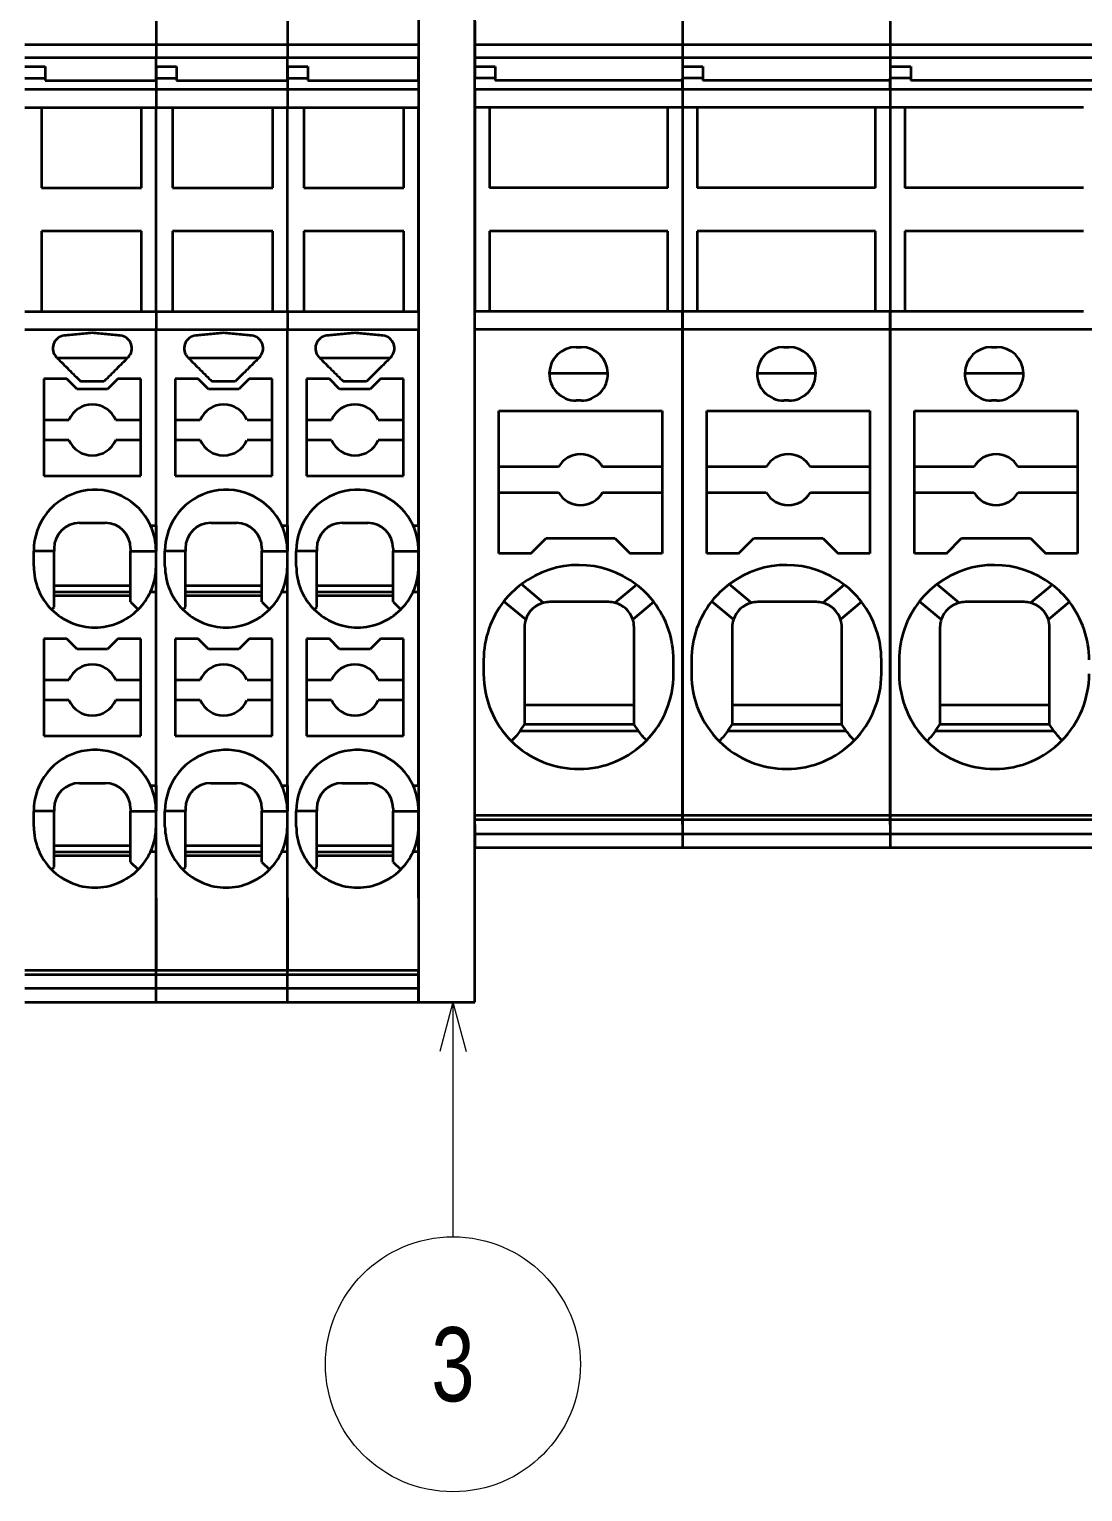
# Model space of a CAD drawing. Header units: millimetres. Extents: x 7 to 587, y 2 to 418.
# Drawn here: x 361.3 to 402.6, y 185 to 242.4 of the extents above; entities that cross this region are included whole.
import ezdxf
from ezdxf.enums import TextEntityAlignment as Align

# ---------------------------------------------------------------- set-up
doc = ezdxf.new("R2010")
doc.units = ezdxf.units.MM
doc.layers.add('GR1_01', color=7, linetype='Continuous')
doc.layers.add('GR1_15', color=7, linetype='Continuous')
doc.styles.add('HG丸ｺﾞｼｯｸM-PRO', font='')
doc.styles.get('HG丸ｺﾞｼｯｸM-PRO').set_extended_font_data('HG丸ｺﾞｼｯｸM-PRO')

# ---------------------------------------------------------------- blocks, each defined once
blk = doc.blocks.new('BLKF112')
at = {"layer": 'GR1_01', "color": 3, "linetype": 'Continuous', "lineweight": 35}
for p, q in [((376.55, 264.6), (376.55, 204.2)), ((378.75, 204.2), (378.75, 264.6)), ((376.55, 204.2), (378.75, 204.2))]:
    blk.add_line(p, q, dxfattribs=at)
blk = doc.blocks.new('BLKF133')
at = {"layer": 'GR1_01', "color": 3, "linetype": 'Continuous', "lineweight": 35}
for p, q in [((395.05, 242.684), (395.05, 242.075)), ((395.05, 242.075), (395.05, 241.772)), ((395.05, 241.772), (395.05, 241.26)), ((395.05, 241.772), (403.2, 241.772)), ((395.05, 241.26), (395.05, 240.907)), ((395.05, 241.26), (403.2, 241.26)), ((395.05, 240.907), (395.85, 240.907)), ((395.05, 240.907), (395.05, 240.451)), ((395.85, 240.451), (395.05, 240.451)), ((395.05, 240.018), (395.05, 240.451)), ((395.85, 240.907), (395.85, 240.451)), ((395.85, 240.451), (395.85, 240.35)), ((395.05, 240.018), (403.2, 240.018)), ((395.05, 240.018), (395.05, 239.3)), ((403.2, 240.35), (395.85, 240.35)), ((395.625, 239.3), (395.05, 239.3)), ((395.05, 239.3), (395.05, 231.3)), ((402.625, 239.3), (395.625, 239.3)), ((395.625, 239.3), (395.625, 236.15)), ((402.625, 236.15), (395.625, 236.15)), ((402.625, 234.45), (395.625, 234.45)), ((395.625, 234.45), (395.625, 231.3)), ((395.625, 231.3), (395.05, 231.3)), ((395.05, 230.582), (395.05, 231.3)), ((402.625, 231.3), (395.625, 231.3)), ((403.2, 230.582), (395.05, 230.582)), ((395.05, 225.952), (395.05, 230.582)), ((399.025, 229.9), (399.225, 229.9)), ((397.975, 228.881), (400.275, 228.881)), ((399.225, 227.8), (399.025, 227.8)), ((396, 227.4), (402.4, 227.4)), ((396, 225.2), (396, 227.4)), ((402.4, 227.4), (402.4, 225.2)), ((395.05, 225.928), (395.05, 225.952)), ((395.05, 224.4), (395.05, 225.928)), ((398.334, 225.2), (396, 225.2)), ((396, 224.2), (396, 225.2)), ((402.4, 225.2), (400.066, 225.2)), ((402.4, 225.2), (402.4, 224.2)), ((395.05, 224.1), (395.05, 224.4)), ((395.05, 222.8), (395.05, 224.1)), ((396, 224.2), (398.334, 224.2)), ((396, 221.8), (396, 224.2)), ((400.066, 224.2), (402.4, 224.2)), ((402.4, 224.2), (402.4, 221.8)), ((395.05, 211.532), (395.05, 222.8)), ((397.25, 221.8), (397.85, 222.4)), ((397.85, 222.4), (400.55, 222.4)), ((400.55, 222.4), (401.15, 221.8)), ((397.25, 221.8), (396, 221.8)), ((402.4, 221.8), (401.15, 221.8)), ((397.751, 219.868), (396.881, 220.598)), ((401.395, 220.578), (400.549, 219.868)), ((397.049, 219.21), (396.196, 219.926)), ((400.3, 219.9), (398, 219.9)), ((402.074, 219.901), (401.251, 219.21)), ((397, 218.9), (397, 215.85)), ((401.3, 215.85), (401.3, 218.9)), ((395.4, 217.625), (395.4, 217.076)), ((397, 215.85), (397, 215.1)), ((401.3, 215.85), (397, 215.85)), ((401.3, 215.1), (401.3, 215.85)), ((396.828, 214.85), (397, 215.1)), ((396.828, 214.85), (401.472, 214.85)), ((401.3, 215.1), (397, 215.1)), ((401.472, 214.85), (401.3, 215.1)), ((395.05, 211.532), (403.2, 211.532)), ((395.05, 211.363), (395.05, 211.532)), ((395.05, 211.363), (403.2, 211.363)), ((395.05, 211.175), (395.05, 211.363)), ((395.05, 211.175), (395.05, 210.801)), ((395.05, 210.801), (395.05, 210.275)), ((395.05, 210.801), (403.2, 210.801)), ((395.05, 210.275), (403.2, 210.275))]:
    blk.add_line(p, q, dxfattribs=at)
for centre, radius, start, end in [((399.025, 228.85), 1.05, 90, 178.28397), ((399.225, 228.85), 1.05, 1.71603, 90), ((399.025, 228.85), 1.05, 178.28397, 270), ((399.225, 228.85), 1.05, 270, 1.71603), ((399.2, 224.7), 1, 30, 150), ((399.2, 224.7), 1, 210, 330), ((399.125, 217.625), 3.725, 52.4492, 127.04405), ((399.125, 217.625), 3.725, 127.04405, 141.84146), ((399.125, 217.625), 3.725, 37.66386, 52.4492), ((399.125, 217.625), 3.725, 141.84146, 180), ((398, 218.9), 1, 104.43814, 161.9174), ((398, 218.9), 1, 90, 104.43814), ((400.3, 218.9), 1, 75.56186, 90), ((400.3, 218.9), 1, 18.0826, 75.56186), ((399.125, 217.625), 3.725, 0, 37.66386), ((398, 218.9), 1, 161.9174, 180), ((400.3, 218.9), 1, 0, 18.0826), ((399.125, 217.076), 3.725, 180, 224.99679), ((399.125, 217.076), 3.725, 315.55504, 0), ((399.125, 217.076), 3.725, 224.99679, 315.55504)]:
    blk.add_arc(centre, radius, start, end, dxfattribs=at)
for points, knots in [([(396.828, 214.85), (396.777, 214.779), (396.673, 214.636), (396.552, 214.507), (396.491, 214.442)], [0, 0, 0, 0, 0.2629101, 0.529613, 0.529613, 0.529613, 0.529613]), ([(401.784, 214.468), (401.728, 214.529), (401.616, 214.65), (401.52, 214.784), (401.472, 214.85)], [0, 0, 0, 0, 0.2487034, 0.4941094, 0.4941094, 0.4941094, 0.4941094])]:
    blk.add_open_spline(points, degree=3, knots=knots, dxfattribs=at)
blk = doc.blocks.new('BLKF139')
at = {"layer": 'GR1_01', "color": 3, "linetype": 'Continuous', "lineweight": 35}
for p, q in [((386.9, 242.684), (386.9, 242.075)), ((395.05, 242.684), (395.05, 241.772)), ((386.9, 242.075), (386.9, 241.772)), ((386.9, 241.772), (386.9, 241.26)), ((386.9, 241.772), (395.05, 241.772)), ((395.05, 241.772), (395.05, 241.26)), ((386.9, 241.26), (386.9, 240.907)), ((386.9, 241.26), (395.05, 241.26)), ((395.05, 241.26), (395.05, 240.35)), ((386.9, 240.907), (387.7, 240.907)), ((386.9, 240.907), (386.9, 240.451)), ((387.7, 240.451), (386.9, 240.451)), ((386.9, 240.018), (386.9, 240.451)), ((387.7, 240.907), (387.7, 240.451)), ((387.7, 240.451), (387.7, 240.35)), ((386.9, 240.018), (395.05, 240.018)), ((386.9, 240.018), (386.9, 239.3)), ((395.05, 240.35), (387.7, 240.35)), ((395.05, 240.35), (395.05, 240.018)), ((395.05, 240.018), (395.05, 239.3)), ((387.475, 239.3), (386.9, 239.3)), ((386.9, 239.3), (386.9, 231.3)), ((394.475, 239.3), (387.475, 239.3)), ((387.475, 239.3), (387.475, 236.15)), ((394.475, 236.15), (394.475, 239.3)), ((395.05, 239.3), (394.475, 239.3)), ((395.05, 239.3), (395.05, 231.3)), ((394.475, 236.15), (387.475, 236.15)), ((394.475, 234.45), (387.475, 234.45)), ((387.475, 234.45), (387.475, 231.3)), ((394.475, 231.3), (394.475, 234.45)), ((387.475, 231.3), (386.9, 231.3)), ((386.9, 230.582), (386.9, 231.3)), ((394.475, 231.3), (387.475, 231.3)), ((395.05, 231.3), (394.475, 231.3)), ((395.05, 231.3), (395.05, 230.582)), ((395.05, 230.582), (386.9, 230.582)), ((386.9, 225.952), (386.9, 230.582)), ((395.05, 230.582), (395.05, 225.952)), ((390.875, 229.9), (391.075, 229.9)), ((389.825, 228.881), (392.125, 228.881)), ((391.075, 227.8), (390.875, 227.8)), ((387.85, 227.4), (394.25, 227.4)), ((387.85, 225.2), (387.85, 227.4)), ((394.25, 227.4), (394.25, 225.2)), ((386.9, 225.928), (386.9, 225.952)), ((386.9, 224.4), (386.9, 225.928)), ((395.05, 225.928), (395.05, 225.952)), ((395.05, 225.928), (395.05, 212.075)), ((390.184, 225.2), (387.85, 225.2)), ((387.85, 224.2), (387.85, 225.2)), ((394.25, 225.2), (391.916, 225.2)), ((394.25, 225.2), (394.25, 224.2)), ((386.9, 224.1), (386.9, 224.4)), ((386.9, 222.8), (386.9, 224.1)), ((387.85, 224.2), (390.184, 224.2)), ((387.85, 221.8), (387.85, 224.2)), ((391.916, 224.2), (394.25, 224.2)), ((394.25, 224.2), (394.25, 221.8)), ((386.9, 211.532), (386.9, 222.8)), ((389.1, 221.8), (389.7, 222.4)), ((389.7, 222.4), (392.4, 222.4)), ((392.4, 222.4), (393, 221.8)), ((389.1, 221.8), (387.85, 221.8)), ((394.25, 221.8), (393, 221.8)), ((389.601, 219.868), (388.731, 220.598)), ((393.245, 220.578), (392.399, 219.868)), ((388.899, 219.21), (388.046, 219.926)), ((392.15, 219.9), (389.85, 219.9)), ((393.924, 219.901), (393.101, 219.21)), ((388.85, 218.9), (388.85, 215.85)), ((393.15, 215.85), (393.15, 218.9)), ((387.25, 217.625), (387.25, 217.076)), ((394.7, 217.076), (394.7, 217.625)), ((388.85, 215.85), (388.85, 215.1)), ((393.15, 215.85), (388.85, 215.85)), ((393.15, 215.1), (393.15, 215.85)), ((388.678, 214.85), (388.85, 215.1)), ((388.678, 214.85), (393.322, 214.85)), ((393.15, 215.1), (388.85, 215.1)), ((393.322, 214.85), (393.15, 215.1)), ((395.05, 212.075), (395.05, 211.532)), ((386.9, 211.532), (395.05, 211.532)), ((386.9, 211.363), (386.9, 211.532)), ((386.9, 211.363), (395.05, 211.363)), ((386.9, 211.175), (386.9, 211.363)), ((386.9, 211.175), (386.9, 210.801)), ((395.05, 211.532), (395.05, 211.363)), ((395.05, 211.363), (395.05, 210.801)), ((386.9, 210.801), (386.9, 210.275)), ((386.9, 210.801), (395.05, 210.801)), ((395.05, 210.801), (395.05, 210.275)), ((386.9, 210.275), (395.05, 210.275))]:
    blk.add_line(p, q, dxfattribs=at)
for centre, radius, start, end in [((390.875, 228.85), 1.05, 90, 178.28397), ((391.075, 228.85), 1.05, 1.71603, 90), ((390.875, 228.85), 1.05, 178.28397, 270), ((391.075, 228.85), 1.05, 270, 1.71603), ((391.05, 224.7), 1, 30, 150), ((391.05, 224.7), 1, 210, 330), ((390.975, 217.625), 3.725, 52.4492, 127.04405), ((390.975, 217.625), 3.725, 127.04405, 141.84146), ((390.975, 217.625), 3.725, 37.66386, 52.4492), ((390.975, 217.625), 3.725, 141.84146, 180), ((389.85, 218.9), 1, 104.43814, 161.9174), ((389.85, 218.9), 1, 90, 104.43814), ((392.15, 218.9), 1, 75.56186, 90), ((392.15, 218.9), 1, 18.0826, 75.56186), ((390.975, 217.625), 3.725, 0, 37.66386), ((389.85, 218.9), 1, 161.9174, 180), ((392.15, 218.9), 1, 0, 18.0826), ((390.975, 217.076), 3.725, 180, 224.99679), ((390.975, 217.076), 3.725, 315.55504, 0), ((390.975, 217.076), 3.725, 224.99679, 315.55504)]:
    blk.add_arc(centre, radius, start, end, dxfattribs=at)
for points, knots in [([(388.678, 214.85), (388.627, 214.779), (388.523, 214.636), (388.402, 214.507), (388.341, 214.442)], [0, 0, 0, 0, 0.2629101, 0.529613, 0.529613, 0.529613, 0.529613]), ([(393.634, 214.468), (393.578, 214.529), (393.466, 214.65), (393.37, 214.784), (393.322, 214.85)], [0, 0, 0, 0, 0.2487034, 0.4941094, 0.4941094, 0.4941094, 0.4941094])]:
    blk.add_open_spline(points, degree=3, knots=knots, dxfattribs=at)
blk = doc.blocks.new('BLKF140')
at = {"layer": 'GR1_01', "color": 3, "linetype": 'Continuous', "lineweight": 35}
for p, q in [((378.75, 242.684), (378.75, 242.075)), ((386.9, 242.684), (386.9, 241.772)), ((378.75, 242.075), (378.75, 241.772)), ((378.75, 241.772), (378.75, 241.26)), ((378.75, 241.772), (386.9, 241.772)), ((386.9, 241.772), (386.9, 241.26)), ((378.75, 241.26), (378.75, 240.907)), ((378.75, 241.26), (386.9, 241.26)), ((386.9, 241.26), (386.9, 240.35)), ((378.75, 240.907), (379.55, 240.907)), ((378.75, 240.907), (378.75, 240.451)), ((379.55, 240.451), (378.75, 240.451)), ((378.75, 240.018), (378.75, 240.451)), ((379.55, 240.907), (379.55, 240.451)), ((379.55, 240.451), (379.55, 240.35)), ((378.75, 240.018), (386.9, 240.018)), ((378.75, 240.018), (378.75, 239.3)), ((386.9, 240.35), (379.55, 240.35)), ((386.9, 240.35), (386.9, 240.018)), ((386.9, 240.018), (386.9, 239.3)), ((379.325, 239.3), (378.75, 239.3)), ((378.75, 239.3), (378.75, 231.3)), ((386.325, 239.3), (379.325, 239.3)), ((379.325, 239.3), (379.325, 236.15)), ((386.325, 236.15), (386.325, 239.3)), ((386.9, 239.3), (386.325, 239.3)), ((386.9, 239.3), (386.9, 231.3)), ((386.325, 236.15), (379.325, 236.15)), ((386.325, 234.45), (379.325, 234.45)), ((379.325, 234.45), (379.325, 231.3)), ((386.325, 231.3), (386.325, 234.45)), ((379.325, 231.3), (378.75, 231.3)), ((378.75, 230.582), (378.75, 231.3)), ((386.325, 231.3), (379.325, 231.3)), ((386.9, 231.3), (386.325, 231.3)), ((386.9, 231.3), (386.9, 230.582)), ((386.9, 230.582), (378.75, 230.582)), ((378.75, 225.952), (378.75, 230.582)), ((386.9, 230.582), (386.9, 225.952)), ((382.725, 229.9), (382.925, 229.9)), ((381.675, 228.881), (383.975, 228.881)), ((382.925, 227.8), (382.725, 227.8)), ((379.7, 227.4), (386.1, 227.4)), ((379.7, 225.2), (379.7, 227.4)), ((386.1, 227.4), (386.1, 225.2)), ((378.75, 225.928), (378.75, 225.952)), ((378.75, 224.4), (378.75, 225.928)), ((386.9, 225.928), (386.9, 225.952)), ((386.9, 225.928), (386.9, 212.075)), ((382.034, 225.2), (379.7, 225.2)), ((379.7, 224.2), (379.7, 225.2)), ((386.1, 225.2), (383.766, 225.2)), ((386.1, 225.2), (386.1, 224.2)), ((378.75, 224.1), (378.75, 224.4)), ((378.75, 222.8), (378.75, 224.1)), ((379.7, 224.2), (382.034, 224.2)), ((379.7, 221.8), (379.7, 224.2)), ((383.766, 224.2), (386.1, 224.2)), ((386.1, 224.2), (386.1, 221.8)), ((378.75, 211.532), (378.75, 222.8)), ((380.95, 221.8), (381.55, 222.4)), ((381.55, 222.4), (384.25, 222.4)), ((384.25, 222.4), (384.85, 221.8)), ((380.95, 221.8), (379.7, 221.8)), ((386.1, 221.8), (384.85, 221.8)), ((381.451, 219.868), (380.581, 220.598)), ((385.095, 220.578), (384.249, 219.868)), ((380.749, 219.21), (379.896, 219.926)), ((384, 219.9), (381.7, 219.9)), ((385.774, 219.901), (384.951, 219.21)), ((380.7, 218.9), (380.7, 215.85)), ((385, 215.85), (385, 218.9)), ((379.1, 217.625), (379.1, 217.076)), ((386.55, 217.076), (386.55, 217.625)), ((380.7, 215.85), (380.7, 215.1)), ((385, 215.85), (380.7, 215.85)), ((385, 215.1), (385, 215.85)), ((380.528, 214.85), (380.7, 215.1)), ((380.528, 214.85), (385.172, 214.85)), ((385, 215.1), (380.7, 215.1)), ((385.172, 214.85), (385, 215.1)), ((386.9, 212.075), (386.9, 211.532)), ((378.75, 211.532), (386.9, 211.532)), ((378.75, 211.363), (378.75, 211.532)), ((378.75, 211.363), (386.9, 211.363)), ((378.75, 211.175), (378.75, 211.363)), ((378.75, 211.175), (378.75, 210.801)), ((386.9, 211.532), (386.9, 211.363)), ((386.9, 211.363), (386.9, 210.801)), ((378.75, 210.801), (378.75, 210.275)), ((378.75, 210.801), (386.9, 210.801)), ((386.9, 210.801), (386.9, 210.275)), ((378.75, 210.275), (386.9, 210.275))]:
    blk.add_line(p, q, dxfattribs=at)
for centre, radius, start, end in [((382.725, 228.85), 1.05, 90, 178.28397), ((382.925, 228.85), 1.05, 1.71603, 90), ((382.725, 228.85), 1.05, 178.28397, 270), ((382.925, 228.85), 1.05, 270, 1.71603), ((382.9, 224.7), 1, 30, 150), ((382.9, 224.7), 1, 210, 330), ((382.825, 217.625), 3.725, 52.4492, 127.04405), ((382.825, 217.625), 3.725, 127.04405, 141.84146), ((382.825, 217.625), 3.725, 37.66386, 52.4492), ((382.825, 217.625), 3.725, 141.84146, 180), ((381.7, 218.9), 1, 104.43814, 161.9174), ((381.7, 218.9), 1, 90, 104.43814), ((384, 218.9), 1, 75.56186, 90), ((384, 218.9), 1, 18.0826, 75.56186), ((382.825, 217.625), 3.725, 0, 37.66386), ((381.7, 218.9), 1, 161.9174, 180), ((384, 218.9), 1, 0, 18.0826), ((382.825, 217.076), 3.725, 180, 224.99679), ((382.825, 217.076), 3.725, 315.55504, 0), ((382.825, 217.076), 3.725, 224.99679, 315.55504)]:
    blk.add_arc(centre, radius, start, end, dxfattribs=at)
for points, knots in [([(380.528, 214.85), (380.477, 214.779), (380.373, 214.636), (380.252, 214.507), (380.191, 214.442)], [0, 0, 0, 0, 0.2629101, 0.529613, 0.529613, 0.529613, 0.529613]), ([(385.484, 214.468), (385.428, 214.529), (385.316, 214.65), (385.22, 214.784), (385.172, 214.85)], [0, 0, 0, 0, 0.2487034, 0.4941094, 0.4941094, 0.4941094, 0.4941094])]:
    blk.add_open_spline(points, degree=3, knots=knots, dxfattribs=at)
blk = doc.blocks.new('BLKF142')
at = {"layer": 'GR1_01', "color": 3, "linetype": 'Continuous', "lineweight": 35}
for p, q in [((371.4, 242.684), (371.4, 242.075)), ((376.55, 242.684), (376.55, 241.772)), ((371.4, 242.075), (371.4, 241.772)), ((371.4, 241.772), (371.4, 241.26)), ((371.4, 241.772), (376.55, 241.772)), ((376.55, 241.772), (376.55, 241.26)), ((371.4, 240.907), (371.4, 241.26)), ((371.4, 241.26), (376.55, 241.26)), ((376.55, 240.35), (376.55, 241.26)), ((371.4, 240.907), (371.4, 240.451)), ((371.4, 240.907), (372.2, 240.907)), ((371.4, 240.451), (372.2, 240.451)), ((371.4, 240.451), (371.4, 240.018)), ((372.2, 240.907), (372.2, 240.451)), ((372.2, 240.451), (372.2, 240.35)), ((371.4, 240.018), (376.55, 240.018)), ((371.4, 240.018), (371.4, 239.3)), ((372.2, 240.35), (376.55, 240.35)), ((376.55, 240.35), (376.55, 240.018)), ((376.55, 240.018), (376.55, 239.3)), ((371.4, 231.3), (371.4, 239.3)), ((371.4, 239.3), (372.05, 239.3)), ((372.05, 239.3), (372.05, 236.15)), ((372.05, 239.3), (375.975, 239.3)), ((375.975, 236.15), (375.975, 239.3)), ((375.975, 239.3), (376.55, 239.3)), ((376.55, 231.3), (376.55, 239.3)), ((372.05, 236.15), (375.975, 236.15)), ((372.05, 234.45), (372.05, 231.3)), ((375.975, 234.45), (372.05, 234.45)), ((375.975, 231.3), (375.975, 234.45)), ((371.4, 231.3), (372.05, 231.3)), ((371.4, 231.3), (371.4, 230.582)), ((372.05, 231.3), (375.975, 231.3)), ((375.975, 231.3), (376.55, 231.3)), ((376.55, 231.3), (376.55, 230.582)), ((371.4, 205.456), (371.4, 230.582)), ((371.4, 230.582), (376.55, 230.582)), ((376.55, 222.9), (376.55, 230.582)), ((372.663, 229.48), (375.437, 229.48)), ((373.05, 228.65), (372.15, 228.65)), ((372.15, 228.65), (372.15, 227.05)), ((373.45, 228.25), (373.05, 228.65)), ((375.05, 228.65), (374.65, 228.25)), ((375.95, 228.65), (375.05, 228.65)), ((375.95, 227.05), (375.95, 228.65)), ((374.65, 228.25), (373.45, 228.25)), ((372.15, 227.05), (373.133, 227.05)), ((372.15, 227.05), (372.15, 226.25)), ((374.967, 227.05), (375.95, 227.05)), ((375.95, 226.25), (375.95, 227.05)), ((373.133, 226.25), (372.15, 226.25)), ((372.15, 226.25), (372.15, 224.85)), ((375.95, 226.25), (374.967, 226.25)), ((375.95, 224.85), (375.95, 226.25)), ((372.15, 224.85), (375.95, 224.85)), ((376.332, 222.9), (376.55, 222.9)), ((376.55, 222.9), (376.55, 221.9)), ((371.75, 221.3), (371.75, 221.9)), ((372.55, 221.9), (371.75, 221.9)), ((372.55, 222), (372.55, 221.9)), ((372.55, 220.55), (372.55, 221.9)), ((375.55, 222), (375.55, 221.9)), ((375.55, 221.9), (376.55, 221.9)), ((375.55, 220.55), (375.55, 221.9)), ((376.55, 221.3), (376.55, 221.9)), ((376.55, 220.3), (376.55, 221.3)), ((372.55, 220.55), (375.55, 220.55)), ((372.55, 220.3), (372.55, 220.55)), ((372.55, 220.3), (375.55, 220.3)), ((372.55, 220.15), (372.55, 220.3)), ((375.55, 220.3), (375.55, 220.55)), ((375.55, 220.15), (375.55, 220.3)), ((376.332, 220.3), (376.55, 220.3)), ((376.55, 212.7), (376.55, 220.3)), ((372.55, 219.7), (372.55, 220.15)), ((372.55, 220.15), (375.55, 220.15)), ((375.55, 219.9), (375.55, 220.15)), ((375.55, 219.9), (375.847, 219.603)), ((372.453, 219.603), (372.55, 219.7)), ((373.05, 218.45), (372.15, 218.45)), ((372.15, 218.45), (372.15, 216.85)), ((373.45, 218.05), (373.05, 218.45)), ((374.65, 218.05), (373.45, 218.05)), ((375.05, 218.45), (374.65, 218.05)), ((375.95, 218.45), (375.05, 218.45)), ((375.95, 216.85), (375.95, 218.45)), ((372.15, 216.85), (372.15, 216.05)), ((372.15, 216.85), (373.133, 216.85)), ((374.967, 216.85), (375.95, 216.85)), ((375.95, 216.05), (375.95, 216.85)), ((372.15, 216.05), (372.15, 214.65)), ((373.133, 216.05), (372.15, 216.05)), ((375.95, 216.05), (374.967, 216.05)), ((375.95, 214.65), (375.95, 216.05)), ((372.15, 214.65), (375.95, 214.65)), ((376.332, 212.7), (376.55, 212.7)), ((376.55, 212.7), (376.55, 211.7)), ((372.55, 211.7), (371.75, 211.7)), ((371.75, 211.1), (371.75, 211.7)), ((372.55, 211.8), (372.55, 211.7)), ((372.55, 210.35), (372.55, 211.7)), ((375.55, 211.8), (375.55, 211.7)), ((375.55, 211.7), (376.55, 211.7)), ((375.55, 210.35), (375.55, 211.7)), ((376.55, 211.1), (376.55, 211.7)), ((376.55, 210.1), (376.55, 211.1)), ((372.55, 210.1), (372.55, 210.35)), ((372.55, 210.35), (375.55, 210.35)), ((372.55, 210.1), (375.55, 210.1)), ((372.55, 209.95), (372.55, 210.1)), ((375.55, 210.1), (375.55, 210.35)), ((375.55, 209.95), (375.55, 210.1)), ((376.55, 210.1), (376.332, 210.1)), ((376.55, 208.3), (376.55, 210.1)), ((372.453, 209.403), (372.55, 209.5)), ((372.55, 209.95), (375.55, 209.95)), ((372.55, 209.5), (372.55, 209.95)), ((375.55, 209.7), (375.55, 209.95)), ((375.55, 209.7), (375.847, 209.403)), ((376.55, 208.3), (376.55, 205.456)), ((371.4, 205.287), (371.4, 205.456)), ((371.4, 205.456), (376.55, 205.456)), ((376.55, 205.287), (376.55, 205.456)), ((371.4, 205.287), (376.55, 205.287)), ((371.4, 204.748), (371.4, 205.287)), ((376.55, 204.748), (376.55, 205.287)), ((371.4, 204.2), (371.4, 204.748)), ((371.4, 204.748), (376.55, 204.748)), ((376.55, 204.2), (376.55, 204.748)), ((371.4, 204.2), (376.55, 204.2))]:
    blk.add_line(p, q, dxfattribs=at)
for centre, radius, start, end in [((373, 229.85), 0.5, 95.44059, 224.99975), ((375.1, 229.85), 0.5, 315, 84.55967), ((374.05, 226.65), 1, 23.57818, 156.42182), ((374.05, 226.65), 1, 203.57818, 336.42182), ((374.15, 221.9), 2.4, 24.62432, 180), ((373.55, 222), 1, 90, 180), ((374.55, 222), 1, 0, 90), ((374.15, 221.9), 2.4, 0, 24.62432), ((374.15, 221.3), 2.4, 180, 202.58186), ((374.15, 221.3), 2.4, 335.37568, 0), ((374.15, 221.3), 2.4, 202.58186, 225), ((374.15, 221.3), 2.4, 315, 335.37568), ((374.15, 221.3), 2.4, 225, 315), ((374.05, 216.45), 1, 23.57818, 156.42182), ((374.05, 216.45), 1, 203.57818, 336.42182), ((374.15, 211.7), 2.4, 24.62432, 180), ((373.55, 211.8), 1, 90, 180), ((374.55, 211.8), 1, 0, 90), ((374.15, 211.7), 2.4, 0, 24.62432), ((374.15, 211.1), 2.4, 180, 225), ((374.15, 211.1), 2.4, 335.37568, 0), ((374.15, 211.1), 2.4, 315, 335.37568), ((374.15, 211.1), 2.4, 225, 315)]:
    blk.add_arc(centre, radius, start, end, dxfattribs=at)
for points in [[(374.05, 230.452), (373.959, 230.444), (373.776, 230.426), (373.501, 230.4), (373.227, 230.374), (373.044, 230.356), (372.953, 230.348)], [(375.147, 230.348), (375.056, 230.356), (374.873, 230.374), (374.599, 230.4), (374.324, 230.426), (374.141, 230.444), (374.05, 230.452)], [(375.454, 229.496), (375.451, 229.494), (375.445, 229.488), (375.44, 229.483), (375.437, 229.48)], [(374.507, 228.55), (374.431, 228.55), (374.279, 228.55), (374.05, 228.55), (373.821, 228.55), (373.669, 228.55), (373.593, 228.55)]]:
    blk.add_open_spline(points, degree=3, dxfattribs=at)
for points, knots in [([(372.646, 229.496), (372.649, 229.494), (372.655, 229.488), (372.66, 229.483), (372.663, 229.48)], [0, 0, 0, 0, 0.01158126, 0.02316252, 0.02316252, 0.02316252, 0.02316252]), ([(372.663, 229.48), (372.739, 229.404), (372.891, 229.252), (373.122, 229.02), (373.356, 228.787), (373.514, 228.629), (373.593, 228.55)], [0, 0, 0, 0, 0.323038, 0.646076, 0.980696, 1.315315, 1.315315, 1.315315, 1.315315]), ([(375.437, 229.48), (375.361, 229.404), (375.209, 229.252), (374.978, 229.02), (374.744, 228.787), (374.586, 228.629), (374.507, 228.55)], [0, 0, 0, 0, 0.323038, 0.646076, 0.980696, 1.315315, 1.315315, 1.315315, 1.315315]), ([(373.55, 223), (373.59, 223), (373.665, 223), (373.78, 223), (373.899, 223), (374.029, 223), (374.163, 223), (374.297, 223), (374.426, 223), (374.509, 223), (374.55, 223)], [0, 0, 0, 0, 0.120263, 0.223255, 0.346586, 0.477449, 0.613456, 0.74891, 0.878338, 1, 1, 1, 1]), ([(373.55, 212.8), (373.592, 212.8), (373.667, 212.8), (373.782, 212.8), (373.899, 212.8), (374.029, 212.8), (374.163, 212.8), (374.297, 212.8), (374.426, 212.8), (374.509, 212.8), (374.55, 212.8)], [0, 0, 0, 0, 0.127458, 0.223255, 0.346586, 0.477449, 0.613456, 0.74891, 0.878338, 1, 1, 1, 1])]:
    blk.add_open_spline(points, degree=3, knots=knots, dxfattribs=at)
blk = doc.blocks.new('BLKF143')
at = {"layer": 'GR1_01', "color": 3, "linetype": 'Continuous', "lineweight": 35}
for p, q in [((366.25, 242.684), (366.25, 242.075)), ((371.4, 242.684), (371.4, 241.772)), ((366.25, 242.075), (366.25, 241.772)), ((366.25, 241.772), (366.25, 241.26)), ((366.25, 241.772), (371.4, 241.772)), ((371.4, 241.772), (371.4, 241.26)), ((366.25, 240.907), (366.25, 241.26)), ((366.25, 241.26), (371.4, 241.26)), ((371.4, 240.35), (371.4, 241.26)), ((366.25, 240.907), (366.25, 240.451)), ((366.25, 240.907), (367.05, 240.907)), ((366.25, 240.451), (367.05, 240.451)), ((366.25, 240.451), (366.25, 240.018)), ((367.05, 240.907), (367.05, 240.451)), ((367.05, 240.451), (367.05, 240.35)), ((366.25, 240.018), (371.4, 240.018)), ((366.25, 240.018), (366.25, 239.3)), ((367.05, 240.35), (371.4, 240.35)), ((371.4, 240.35), (371.4, 240.018)), ((371.4, 240.018), (371.4, 239.3)), ((366.25, 231.3), (366.25, 239.3)), ((366.25, 239.3), (366.9, 239.3)), ((366.9, 239.3), (366.9, 236.15)), ((366.9, 239.3), (370.825, 239.3)), ((370.825, 236.15), (370.825, 239.3)), ((370.825, 239.3), (371.4, 239.3)), ((371.4, 231.3), (371.4, 239.3)), ((366.9, 236.15), (370.825, 236.15)), ((366.9, 234.45), (366.9, 231.3)), ((370.825, 234.45), (366.9, 234.45)), ((370.825, 231.3), (370.825, 234.45)), ((366.25, 231.3), (366.9, 231.3)), ((366.25, 231.3), (366.25, 230.582)), ((366.9, 231.3), (370.825, 231.3)), ((370.825, 231.3), (371.4, 231.3)), ((371.4, 231.3), (371.4, 230.582)), ((366.25, 205.456), (366.25, 230.582)), ((366.25, 230.582), (371.4, 230.582)), ((371.4, 222.9), (371.4, 230.582)), ((367.513, 229.48), (370.287, 229.48)), ((367.9, 228.65), (367, 228.65)), ((367, 228.65), (367, 227.05)), ((368.3, 228.25), (367.9, 228.65)), ((369.9, 228.65), (369.5, 228.25)), ((370.8, 228.65), (369.9, 228.65)), ((370.8, 227.05), (370.8, 228.65)), ((369.5, 228.25), (368.3, 228.25)), ((367, 227.05), (367.983, 227.05)), ((367, 227.05), (367, 226.25)), ((369.817, 227.05), (370.8, 227.05)), ((370.8, 226.25), (370.8, 227.05)), ((367.983, 226.25), (367, 226.25)), ((367, 226.25), (367, 224.85)), ((370.8, 226.25), (369.817, 226.25)), ((370.8, 224.85), (370.8, 226.25)), ((367, 224.85), (370.8, 224.85)), ((371.182, 222.9), (371.4, 222.9)), ((371.4, 222.9), (371.4, 221.9)), ((366.6, 221.3), (366.6, 221.9)), ((367.4, 221.9), (366.6, 221.9)), ((367.4, 222), (367.4, 221.9)), ((367.4, 220.55), (367.4, 221.9)), ((370.4, 222), (370.4, 221.9)), ((370.4, 221.9), (371.4, 221.9)), ((370.4, 220.55), (370.4, 221.9)), ((371.4, 221.3), (371.4, 221.9)), ((371.4, 220.3), (371.4, 221.3)), ((367.4, 220.55), (370.4, 220.55)), ((367.4, 220.3), (367.4, 220.55)), ((367.4, 220.3), (370.4, 220.3)), ((367.4, 220.15), (367.4, 220.3)), ((370.4, 220.3), (370.4, 220.55)), ((370.4, 220.15), (370.4, 220.3)), ((371.182, 220.3), (371.4, 220.3)), ((371.4, 212.7), (371.4, 220.3)), ((367.4, 219.7), (367.4, 220.15)), ((367.4, 220.15), (370.4, 220.15)), ((370.4, 219.9), (370.4, 220.15)), ((370.4, 219.9), (370.697, 219.603)), ((367.303, 219.603), (367.4, 219.7)), ((367.9, 218.45), (367, 218.45)), ((367, 218.45), (367, 216.85)), ((368.3, 218.05), (367.9, 218.45)), ((369.5, 218.05), (368.3, 218.05)), ((369.9, 218.45), (369.5, 218.05)), ((370.8, 218.45), (369.9, 218.45)), ((370.8, 216.85), (370.8, 218.45)), ((367, 216.85), (367, 216.05)), ((367, 216.85), (367.983, 216.85)), ((369.817, 216.85), (370.8, 216.85)), ((370.8, 216.05), (370.8, 216.85)), ((367, 216.05), (367, 214.65)), ((367.983, 216.05), (367, 216.05)), ((370.8, 216.05), (369.817, 216.05)), ((370.8, 214.65), (370.8, 216.05)), ((367, 214.65), (370.8, 214.65)), ((371.182, 212.7), (371.4, 212.7)), ((371.4, 212.7), (371.4, 211.7)), ((367.4, 211.7), (366.6, 211.7)), ((366.6, 211.1), (366.6, 211.7)), ((367.4, 211.8), (367.4, 211.7)), ((367.4, 210.35), (367.4, 211.7)), ((370.4, 211.8), (370.4, 211.7)), ((370.4, 211.7), (371.4, 211.7)), ((370.4, 210.35), (370.4, 211.7)), ((371.4, 211.1), (371.4, 211.7)), ((371.4, 210.1), (371.4, 211.1)), ((367.4, 210.1), (367.4, 210.35)), ((367.4, 210.35), (370.4, 210.35)), ((367.4, 210.1), (370.4, 210.1)), ((367.4, 209.95), (367.4, 210.1)), ((370.4, 210.1), (370.4, 210.35)), ((370.4, 209.95), (370.4, 210.1)), ((371.4, 210.1), (371.182, 210.1)), ((371.4, 208.3), (371.4, 210.1)), ((367.303, 209.403), (367.4, 209.5)), ((367.4, 209.95), (370.4, 209.95)), ((367.4, 209.5), (367.4, 209.95)), ((370.4, 209.7), (370.4, 209.95)), ((370.4, 209.7), (370.697, 209.403)), ((371.4, 208.3), (371.4, 205.456)), ((366.25, 205.287), (366.25, 205.456)), ((366.25, 205.456), (371.4, 205.456)), ((371.4, 205.287), (371.4, 205.456)), ((366.25, 205.287), (371.4, 205.287)), ((366.25, 204.748), (366.25, 205.287)), ((371.4, 204.748), (371.4, 205.287)), ((366.25, 204.2), (366.25, 204.748)), ((366.25, 204.748), (371.4, 204.748)), ((371.4, 204.2), (371.4, 204.748)), ((366.25, 204.2), (371.4, 204.2))]:
    blk.add_line(p, q, dxfattribs=at)
for centre, radius, start, end in [((367.85, 229.85), 0.5, 95.44059, 224.99975), ((369.95, 229.85), 0.5, 315, 84.55967), ((368.9, 226.65), 1, 23.57818, 156.42182), ((368.9, 226.65), 1, 203.57818, 336.42182), ((369, 221.9), 2.4, 24.62432, 180), ((368.4, 222), 1, 90, 180), ((369.4, 222), 1, 0, 90), ((369, 221.9), 2.4, 0, 24.62432), ((369, 221.3), 2.4, 180, 202.58186), ((369, 221.3), 2.4, 335.37568, 0), ((369, 221.3), 2.4, 202.58186, 225), ((369, 221.3), 2.4, 315, 335.37568), ((369, 221.3), 2.4, 225, 315), ((368.9, 216.45), 1, 23.57818, 156.42182), ((368.9, 216.45), 1, 203.57818, 336.42182), ((369, 211.7), 2.4, 24.62432, 180), ((368.4, 211.8), 1, 90, 180), ((369.4, 211.8), 1, 0, 90), ((369, 211.7), 2.4, 0, 24.62432), ((369, 211.1), 2.4, 180, 225), ((369, 211.1), 2.4, 335.37568, 0), ((369, 211.1), 2.4, 315, 335.37568), ((369, 211.1), 2.4, 225, 315)]:
    blk.add_arc(centre, radius, start, end, dxfattribs=at)
for points in [[(368.9, 230.452), (368.809, 230.444), (368.626, 230.426), (368.351, 230.4), (368.077, 230.374), (367.894, 230.356), (367.803, 230.348)], [(369.997, 230.348), (369.906, 230.356), (369.723, 230.374), (369.449, 230.4), (369.174, 230.426), (368.991, 230.444), (368.9, 230.452)], [(370.304, 229.496), (370.301, 229.494), (370.295, 229.488), (370.29, 229.483), (370.287, 229.48)], [(369.357, 228.55), (369.281, 228.55), (369.129, 228.55), (368.9, 228.55), (368.671, 228.55), (368.519, 228.55), (368.443, 228.55)]]:
    blk.add_open_spline(points, degree=3, dxfattribs=at)
for points, knots in [([(367.496, 229.496), (367.499, 229.494), (367.505, 229.488), (367.51, 229.483), (367.513, 229.48)], [0, 0, 0, 0, 0.01158126, 0.02316252, 0.02316252, 0.02316252, 0.02316252]), ([(367.513, 229.48), (367.589, 229.404), (367.741, 229.252), (367.972, 229.02), (368.206, 228.787), (368.364, 228.629), (368.443, 228.55)], [0, 0, 0, 0, 0.323038, 0.646076, 0.980696, 1.315315, 1.315315, 1.315315, 1.315315]), ([(370.287, 229.48), (370.211, 229.404), (370.059, 229.252), (369.828, 229.02), (369.594, 228.787), (369.436, 228.629), (369.357, 228.55)], [0, 0, 0, 0, 0.323038, 0.646076, 0.980696, 1.315315, 1.315315, 1.315315, 1.315315]), ([(368.4, 223), (368.44, 223), (368.515, 223), (368.63, 223), (368.749, 223), (368.879, 223), (369.013, 223), (369.147, 223), (369.276, 223), (369.359, 223), (369.4, 223)], [0, 0, 0, 0, 0.120263, 0.223255, 0.346586, 0.477449, 0.613456, 0.74891, 0.878338, 1, 1, 1, 1]), ([(368.4, 212.8), (368.442, 212.8), (368.517, 212.8), (368.632, 212.8), (368.749, 212.8), (368.879, 212.8), (369.013, 212.8), (369.147, 212.8), (369.276, 212.8), (369.359, 212.8), (369.4, 212.8)], [0, 0, 0, 0, 0.127458, 0.223255, 0.346586, 0.477449, 0.613456, 0.74891, 0.878338, 1, 1, 1, 1])]:
    blk.add_open_spline(points, degree=3, knots=knots, dxfattribs=at)
blk = doc.blocks.new('BLKF144')
at = {"layer": 'GR1_01', "color": 3, "linetype": 'Continuous', "lineweight": 35}
for p, q in [((366.25, 242.684), (366.25, 241.772)), ((361.1, 241.772), (366.25, 241.772)), ((366.25, 241.772), (366.25, 241.26)), ((361.1, 241.26), (366.25, 241.26)), ((366.25, 240.35), (366.25, 241.26)), ((361.1, 240.907), (361.9, 240.907)), ((361.1, 240.451), (361.9, 240.451)), ((361.9, 240.907), (361.9, 240.451)), ((361.9, 240.451), (361.9, 240.35)), ((361.1, 240.018), (366.25, 240.018)), ((361.9, 240.35), (366.25, 240.35)), ((366.25, 240.35), (366.25, 240.018)), ((366.25, 240.018), (366.25, 239.3)), ((361.1, 239.3), (361.75, 239.3)), ((361.75, 239.3), (361.75, 236.15)), ((361.75, 239.3), (365.675, 239.3)), ((365.675, 236.15), (365.675, 239.3)), ((365.675, 239.3), (366.25, 239.3)), ((366.25, 231.3), (366.25, 239.3)), ((361.75, 236.15), (365.675, 236.15)), ((361.75, 234.45), (361.75, 231.3)), ((365.675, 234.45), (361.75, 234.45)), ((365.675, 231.3), (365.675, 234.45)), ((361.1, 231.3), (361.75, 231.3)), ((361.75, 231.3), (365.675, 231.3)), ((365.675, 231.3), (366.25, 231.3)), ((366.25, 231.3), (366.25, 230.582)), ((361.1, 230.582), (366.25, 230.582)), ((366.25, 222.9), (366.25, 230.582)), ((362.363, 229.48), (365.137, 229.48)), ((362.75, 228.65), (361.85, 228.65)), ((361.85, 228.65), (361.85, 227.05)), ((363.15, 228.25), (362.75, 228.65)), ((364.75, 228.65), (364.35, 228.25)), ((365.65, 228.65), (364.75, 228.65)), ((365.65, 227.05), (365.65, 228.65)), ((364.35, 228.25), (363.15, 228.25)), ((361.85, 227.05), (362.833, 227.05)), ((361.85, 227.05), (361.85, 226.25)), ((364.667, 227.05), (365.65, 227.05)), ((365.65, 226.25), (365.65, 227.05)), ((362.833, 226.25), (361.85, 226.25)), ((361.85, 226.25), (361.85, 224.85)), ((365.65, 226.25), (364.667, 226.25)), ((365.65, 224.85), (365.65, 226.25)), ((361.85, 224.85), (365.65, 224.85)), ((366.032, 222.9), (366.25, 222.9)), ((366.25, 222.9), (366.25, 221.9)), ((361.45, 221.3), (361.45, 221.9)), ((362.25, 221.9), (361.45, 221.9)), ((362.25, 222), (362.25, 221.9)), ((362.25, 220.55), (362.25, 221.9)), ((365.25, 222), (365.25, 221.9)), ((365.25, 221.9), (366.25, 221.9)), ((365.25, 220.55), (365.25, 221.9)), ((366.25, 221.3), (366.25, 221.9)), ((366.25, 220.3), (366.25, 221.3)), ((362.25, 220.55), (365.25, 220.55)), ((362.25, 220.3), (362.25, 220.55)), ((362.25, 220.3), (365.25, 220.3)), ((362.25, 220.15), (362.25, 220.3)), ((365.25, 220.3), (365.25, 220.55)), ((365.25, 220.15), (365.25, 220.3)), ((366.032, 220.3), (366.25, 220.3)), ((366.25, 212.7), (366.25, 220.3)), ((362.25, 219.7), (362.25, 220.15)), ((362.25, 220.15), (365.25, 220.15)), ((365.25, 219.9), (365.25, 220.15)), ((365.25, 219.9), (365.547, 219.603)), ((362.153, 219.603), (362.25, 219.7)), ((362.75, 218.45), (361.85, 218.45)), ((361.85, 218.45), (361.85, 216.85)), ((363.15, 218.05), (362.75, 218.45)), ((364.35, 218.05), (363.15, 218.05)), ((364.75, 218.45), (364.35, 218.05)), ((365.65, 218.45), (364.75, 218.45)), ((365.65, 216.85), (365.65, 218.45)), ((361.85, 216.85), (361.85, 216.05)), ((361.85, 216.85), (362.833, 216.85)), ((364.667, 216.85), (365.65, 216.85)), ((365.65, 216.05), (365.65, 216.85)), ((361.85, 216.05), (361.85, 214.65)), ((362.833, 216.05), (361.85, 216.05)), ((365.65, 216.05), (364.667, 216.05)), ((365.65, 214.65), (365.65, 216.05)), ((361.85, 214.65), (365.65, 214.65)), ((366.032, 212.7), (366.25, 212.7)), ((366.25, 212.7), (366.25, 211.7)), ((362.25, 211.7), (361.45, 211.7)), ((361.45, 211.1), (361.45, 211.7)), ((362.25, 211.8), (362.25, 211.7)), ((362.25, 210.35), (362.25, 211.7)), ((365.25, 211.8), (365.25, 211.7)), ((365.25, 211.7), (366.25, 211.7)), ((365.25, 210.35), (365.25, 211.7)), ((366.25, 211.1), (366.25, 211.7)), ((366.25, 210.1), (366.25, 211.1)), ((362.25, 210.1), (362.25, 210.35)), ((362.25, 210.35), (365.25, 210.35)), ((362.25, 210.1), (365.25, 210.1)), ((362.25, 209.95), (362.25, 210.1)), ((365.25, 210.1), (365.25, 210.35)), ((365.25, 209.95), (365.25, 210.1)), ((366.25, 210.1), (366.032, 210.1)), ((366.25, 208.3), (366.25, 210.1)), ((362.153, 209.403), (362.25, 209.5)), ((362.25, 209.95), (365.25, 209.95)), ((362.25, 209.5), (362.25, 209.95)), ((365.25, 209.7), (365.25, 209.95)), ((365.25, 209.7), (365.547, 209.403)), ((366.25, 208.3), (366.25, 205.456)), ((361.1, 205.456), (366.25, 205.456)), ((366.25, 205.287), (366.25, 205.456)), ((361.1, 205.287), (366.25, 205.287)), ((366.25, 204.748), (366.25, 205.287)), ((361.1, 204.748), (366.25, 204.748)), ((366.25, 204.2), (366.25, 204.748)), ((361.1, 204.2), (366.25, 204.2))]:
    blk.add_line(p, q, dxfattribs=at)
for centre, radius, start, end in [((362.7, 229.85), 0.5, 95.44059, 224.99975), ((364.8, 229.85), 0.5, 315, 84.55967), ((363.75, 226.65), 1, 23.57818, 156.42182), ((363.75, 226.65), 1, 203.57818, 336.42182), ((363.85, 221.9), 2.4, 24.62432, 180), ((363.25, 222), 1, 90, 180), ((364.25, 222), 1, 0, 90), ((363.85, 221.9), 2.4, 0, 24.62432), ((363.85, 221.3), 2.4, 180, 202.58186), ((363.85, 221.3), 2.4, 335.37568, 0), ((363.85, 221.3), 2.4, 202.58186, 225), ((363.85, 221.3), 2.4, 315, 335.37568), ((363.85, 221.3), 2.4, 225, 315), ((363.75, 216.45), 1, 23.57818, 156.42182), ((363.75, 216.45), 1, 203.57818, 336.42182), ((363.85, 211.7), 2.4, 24.62432, 180), ((363.25, 211.8), 1, 90, 180), ((364.25, 211.8), 1, 0, 90), ((363.85, 211.7), 2.4, 0, 24.62432), ((363.85, 211.1), 2.4, 180, 225), ((363.85, 211.1), 2.4, 335.37568, 0), ((363.85, 211.1), 2.4, 315, 335.37568), ((363.85, 211.1), 2.4, 225, 315)]:
    blk.add_arc(centre, radius, start, end, dxfattribs=at)
for points in [[(363.75, 230.452), (363.659, 230.444), (363.476, 230.426), (363.201, 230.4), (362.927, 230.374), (362.744, 230.356), (362.653, 230.348)], [(364.847, 230.348), (364.756, 230.356), (364.573, 230.374), (364.299, 230.4), (364.024, 230.426), (363.841, 230.444), (363.75, 230.452)], [(365.154, 229.496), (365.151, 229.494), (365.145, 229.488), (365.14, 229.483), (365.137, 229.48)], [(364.207, 228.55), (364.131, 228.55), (363.979, 228.55), (363.75, 228.55), (363.521, 228.55), (363.369, 228.55), (363.293, 228.55)]]:
    blk.add_open_spline(points, degree=3, dxfattribs=at)
for points, knots in [([(362.346, 229.496), (362.349, 229.494), (362.355, 229.488), (362.36, 229.483), (362.363, 229.48)], [0, 0, 0, 0, 0.01158126, 0.02316252, 0.02316252, 0.02316252, 0.02316252]), ([(362.363, 229.48), (362.439, 229.404), (362.591, 229.252), (362.822, 229.02), (363.056, 228.787), (363.214, 228.629), (363.293, 228.55)], [0, 0, 0, 0, 0.323038, 0.646076, 0.980696, 1.315315, 1.315315, 1.315315, 1.315315]), ([(365.137, 229.48), (365.061, 229.404), (364.909, 229.252), (364.678, 229.02), (364.444, 228.787), (364.286, 228.629), (364.207, 228.55)], [0, 0, 0, 0, 0.323038, 0.646076, 0.980696, 1.315315, 1.315315, 1.315315, 1.315315]), ([(363.25, 223), (363.29, 223), (363.365, 223), (363.48, 223), (363.599, 223), (363.729, 223), (363.863, 223), (363.997, 223), (364.126, 223), (364.209, 223), (364.25, 223)], [0, 0, 0, 0, 0.120263, 0.223255, 0.346586, 0.477449, 0.613456, 0.74891, 0.878338, 1, 1, 1, 1]), ([(363.25, 212.8), (363.292, 212.8), (363.367, 212.8), (363.482, 212.8), (363.599, 212.8), (363.729, 212.8), (363.863, 212.8), (363.997, 212.8), (364.126, 212.8), (364.209, 212.8), (364.25, 212.8)], [0, 0, 0, 0, 0.127458, 0.223255, 0.346586, 0.477449, 0.613456, 0.74891, 0.878338, 1, 1, 1, 1])]:
    blk.add_open_spline(points, degree=3, knots=knots, dxfattribs=at)
blk = doc.blocks.new('BLKF141')
at = {"layer": 'GR1_01', "color": 3, "linetype": 'Continuous', "lineweight": 35}
for name in ['BLKF144', 'BLKF143', 'BLKF142']:
    blk.add_blockref(name, (0, 0), dxfattribs=at)
blk = doc.blocks.new('BLKF063')
at = {"layer": 'GR1_01', "color": 3, "linetype": 'Continuous', "lineweight": 35}
for name in ['BLKF140', 'BLKF139', 'BLKF133', 'BLKF141', 'BLKF112']:
    blk.add_blockref(name, (0, 0), dxfattribs=at)
blk = doc.blocks.new('FXTIP_ARROW_S')
at = {"color": 0, "linetype": 'Continuous', "lineweight": -2}
for q in [(-1, 0), (-0.966, 0.259), (-0.966, -0.259)]:
    blk.add_line((0, 0), q, dxfattribs=at)

msp = doc.modelspace()

# ---------------------------------------------------------------- linework, layer by layer
at = {"layer": 'GR1_15', "color": 4, "linetype": 'Continuous', "lineweight": 13}
msp.add_line((377.895, 204.2), (377.895, 195), dxfattribs=at)
msp.add_circle((377.895, 190), 5, dxfattribs=at)

# ---------------------------------------------------------------- block references
at = {"layer": 'GR1_01', "color": 3, "linetype": 'Continuous', "lineweight": 35}
msp.add_blockref('BLKF063', (0, 0), dxfattribs=at)
at = {"layer": 'GR1_15', "color": 4, "linetype": 'Continuous', "lineweight": 13, "xscale": 2, "yscale": 2, "rotation": 90}
msp.add_blockref('FXTIP_ARROW_S', (377.895, 204.2), dxfattribs=at)

# ---------------------------------------------------------------- texts
at = {"layer": 'GR1_15', "color": 3, "linetype": 'Continuous', "lineweight": 35, "style": 'HG丸ｺﾞｼｯｸM-PRO', "width": 0.784542}
msp.add_text('3', height=2.909, rotation=0, dxfattribs=at).set_placement((377.895, 190), align=Align.MIDDLE_CENTER)

doc.saveas('drawing.dxf')
